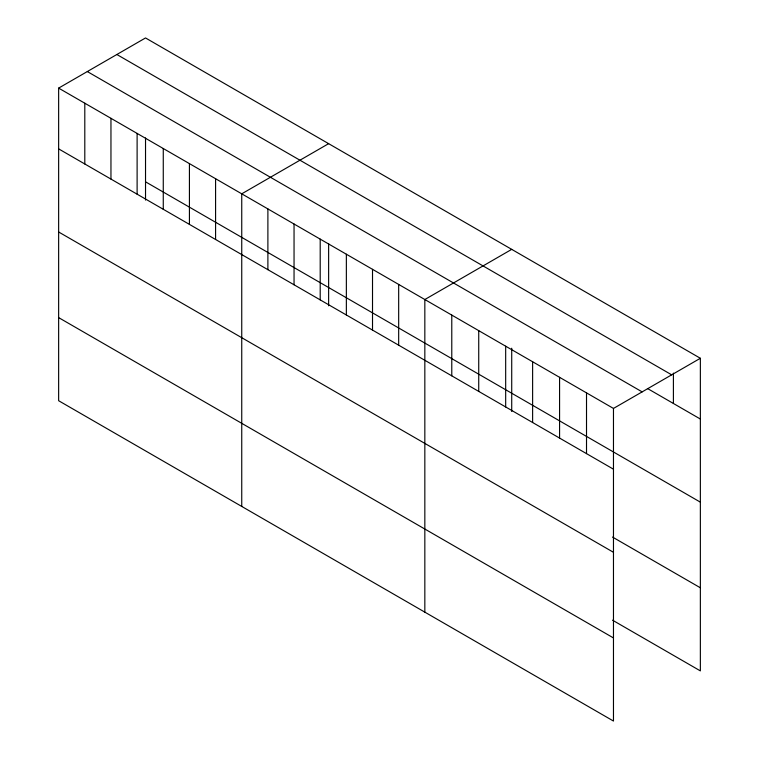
<?xml version="1.0" encoding="UTF-8"?>
<svg xmlns="http://www.w3.org/2000/svg" width="759" height="759" viewBox="0 0 759 759"><rect width="100%" height="100%" fill="white"/><g stroke="black" fill="none" stroke-linecap="round" stroke-linejoin="round"><path stroke-width="1.14" d="M58.642 88.11L613.471 408.437L613.471 721.05L58.642 400.724L58.642 88.11L145.529 37.95L700.358 358.276L700.358 670.89L612.522 620.179M328.628 143.66L241.742 193.82L241.742 506.433M511.718 249.36L424.831 299.53L424.831 612.143M613.471 408.437L700.358 358.276M116.858 54.506L671.687 374.832M647.455 388.494L700.358 419.034M87.313 71.555L642.142 391.881M145.529 181.818L700.358 502.145M58.642 148.878L613.471 469.195M612.522 537.068L700.358 587.779M58.642 231.988L613.471 552.305M58.642 317.613L613.471 637.939M673.404 373.096L673.404 403.475M586.517 392.877L586.517 453.635M559.573 377.318L559.573 438.085M532.619 361.758L532.619 422.526M511.718 348.22L511.718 411.501M505.674 346.199L505.674 406.966M478.73 330.649L478.73 391.407M451.776 315.089L451.776 375.847M398.674 284.426L398.674 345.184M372.517 269.322L372.517 330.089M346.36 254.227L346.36 314.985M328.628 243.667L328.628 305.801M320.203 239.123L320.203 299.881M294.046 224.019L294.046 284.786M267.889 208.924L267.889 269.682M215.584 178.716L215.584 239.483M189.427 163.621L189.427 224.379M163.27 148.517L163.27 209.275M145.529 137.958L145.529 200.091M137.113 133.413L137.113 194.181M110.956 118.319L110.956 179.077M84.799 103.215L84.799 163.972"/></g></svg>
